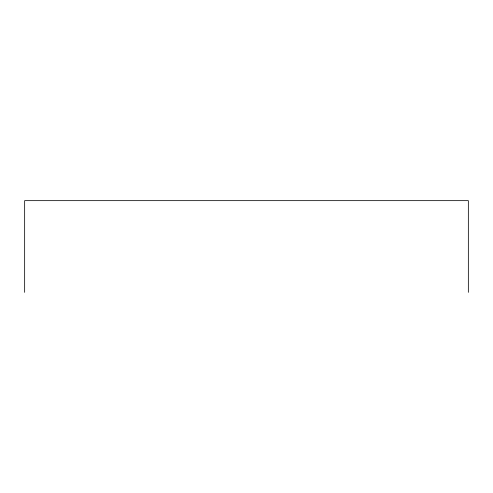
<?xml version="1.0" encoding="UTF-8"?>
<svg xmlns="http://www.w3.org/2000/svg" width="493" height="493" viewBox="0 0 493 493"><rect width="100%" height="100%" fill="white"/><g stroke="black" fill="none" stroke-linecap="round" stroke-linejoin="round"><path stroke-width="0.74" d="M468.35 292.349L468.35 200.651L24.65 200.651L24.65 292.349"/></g></svg>
